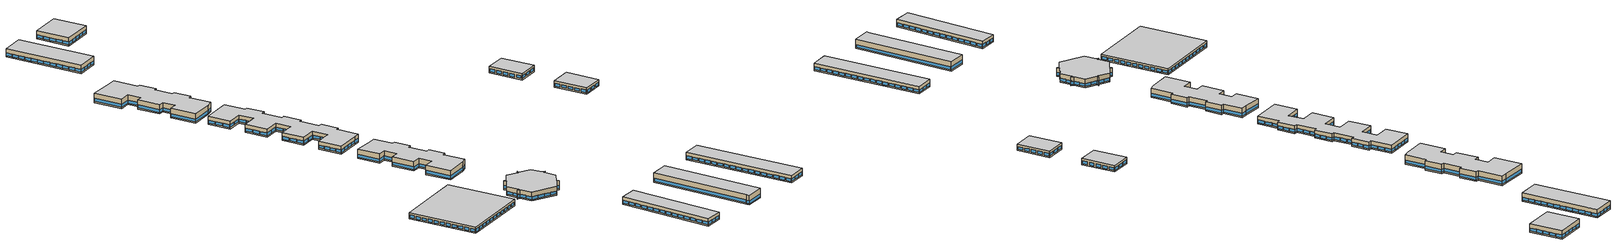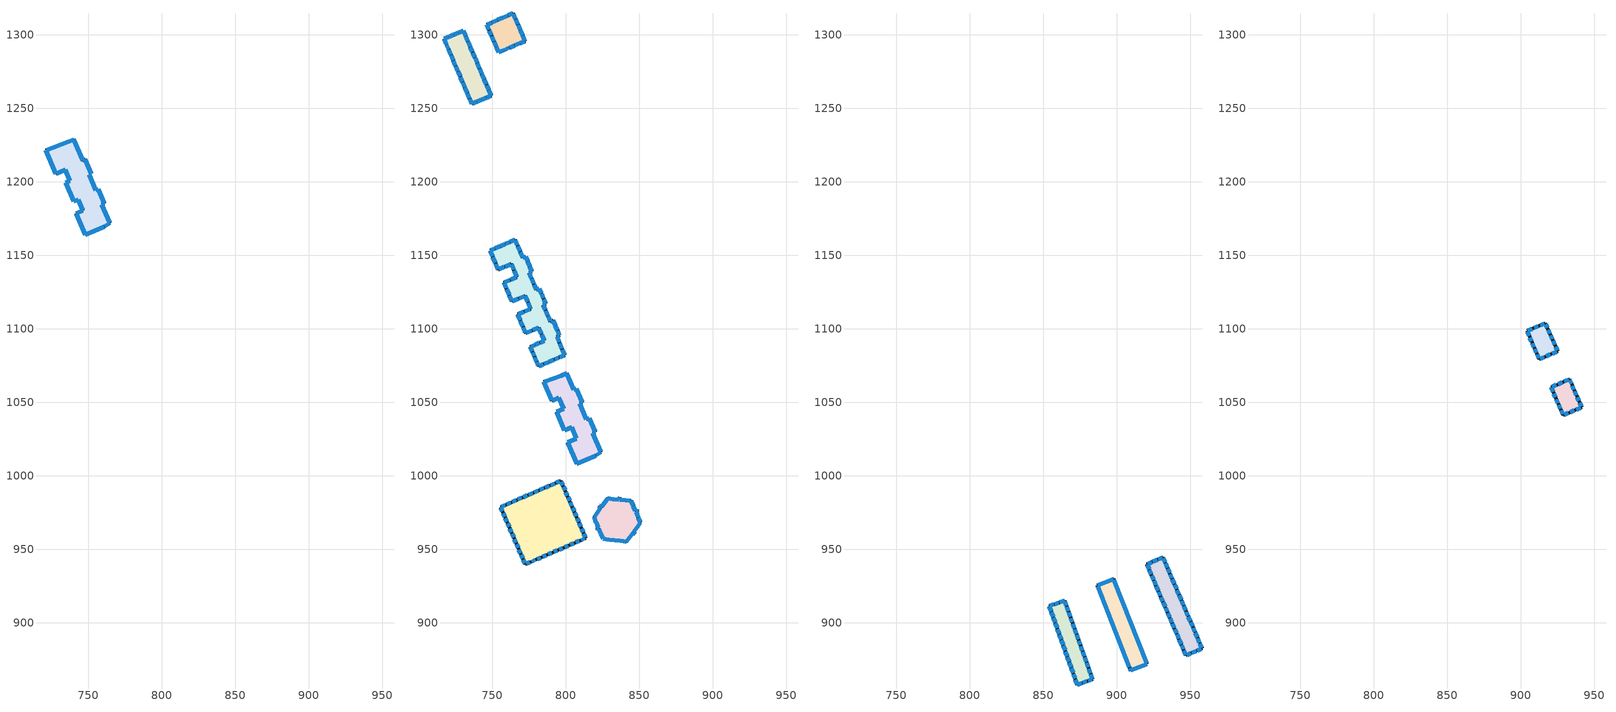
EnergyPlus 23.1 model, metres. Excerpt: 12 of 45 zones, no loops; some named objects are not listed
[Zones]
surrounding-office_19_Floor2_Room1
 floor adiabatic (Generic Interior Floor): 747.93,1215.22 752.1,1205.49 750.42,1204.77 754.93,1194.27 756.63,1195 760.83,1185.22 759.13,1184.49 764.53,1171.91 761.09,1169.64 747.87,1163.96 741.62,1178.51 746.27,1180.5 743.08,1187.93 740.1,1186.64 734.58,1199.49 737.47,1200.73 734.27,1208.21 727.94,1205.49 721.04,1221.59 736.36,1227.2 740.11,1228.81 746.25,1214.5 z3
 wall outside (Typical Insulated Steel Framed Exterior Wall-R19): 740.11,1228.81 736.36,1227.2 721.04,1221.59 727.94,1205.49 734.27,1208.21 737.47,1200.73 734.58,1199.49 740.1,1186.64 743.08,1187.93 746.27,1180.5 741.62,1178.51 747.87,1163.96 761.09,1169.64 764.53,1171.91 759.13,1184.49 760.83,1185.22 756.63,1195 754.93,1194.27 750.42,1204.77 752.1,1205.49 747.93,1215.22 746.25,1214.5 740.11,1228.81 z3:8.72
 window (U 0.36 SHGC 0.38 Simple Glazing Window): 740.07,1228.79 736.4,1227.22 / 746.22,1180.48 741.67,1178.53 / 741.69,1178.36 747.8,1164.11 / 748,1164.02 760.96,1169.58 / 761.12,1169.66 764.49,1171.89 / 764.47,1172.04 759.18,1184.37 / 759.14,1184.5 760.81,1185.21 / 760.78,1185.32 756.67,1194.91 / 756.61,1195 754.94,1194.28 / 754.88,1194.38 750.47,1204.67 / 750.44,1204.78 752.08,1205.48 / 736.2,1227.14 721.19,1221.64 / 752.06,1205.59 747.97,1215.12 / 747.91,1215.21 746.26,1214.51 / 746.18,1214.65 740.17,1228.67 / 721.11,1221.43 727.88,1205.65 / 728.01,1205.52 734.2,1208.18 / 734.3,1208.13 737.44,1200.81 / 737.45,1200.72 734.61,1199.51 / 734.64,1199.37 740.04,1186.77 / 740.13,1186.66 743.05,1187.91 / 743.12,1187.85 746.24,1180.58 z3.8:5.55
 ceiling adiabatic (Generic Interior Ceiling): 721.04,1221.59 727.94,1205.49 734.27,1208.21 737.47,1200.73 734.58,1199.49 740.1,1186.64 743.08,1187.93 746.27,1180.5 741.62,1178.51 747.87,1163.96 761.09,1169.64 764.53,1171.91 759.13,1184.49 760.83,1185.22 756.63,1195 754.93,1194.27 750.42,1204.77 752.1,1205.49 747.93,1215.22 746.25,1214.5 740.11,1228.81 736.36,1227.2 z8.72
surrounding-office_14_Floor3_Room1
 floor adiabatic (Generic Interior Floor): 844.38,982.93 847.38,976.32 849.14,975.85 847.69,975.38 850.67,968.2 846.23,961.98 847.06,960.64 845.84,961.37 841.13,955.25 825.3,957.21 822.25,964.13 820.57,964.24 821.89,964.94 819.08,971.9 823.54,978.03 822.59,979.55 824.27,979.18 828.41,984.65 836.02,983.83 836.79,985.34 836.58,983.68 z6
 wall outside (Typical Insulated Steel Framed Exterior Wall-R19): 825.3,957.21 841.13,955.25 845.84,961.37 847.06,960.64 846.23,961.98 850.67,968.2 847.69,975.38 849.14,975.85 847.38,976.32 844.38,982.93 836.58,983.68 836.79,985.34 836.02,983.83 828.41,984.65 824.27,979.18 822.59,979.55 823.54,978.03 819.08,971.9 821.89,964.94 820.57,964.24 822.25,964.13 825.3,957.21 z6:11.3
 window (U 0.36 SHGC 0.38 Simple Glazing Window): 825.43,957.19 829.13,956.73 / 829.39,956.7 833.09,956.25 / 833.35,956.21 837.05,955.76 / 837.3,955.72 841.01,955.27 / 844.26,982.94 840.61,983.29 / 840.35,983.31 836.7,983.66 / 836.58,983.73 836.78,985.28 / 836.76,985.29 836.04,983.88 / 835.9,983.85 832.34,984.23 / 832.09,984.25 828.54,984.63 / 828.35,984.56 826.41,982 / 826.27,981.82 824.34,979.26 / 824.21,979.19 822.65,979.54 / 822.62,979.5 823.51,978.08 / 823.47,977.93 821.38,975.06 / 821.24,974.86 819.15,972 / 819.12,971.79 820.44,968.53 / 820.53,968.31 821.84,965.06 / 821.85,964.92 820.61,964.26 / 841.21,955.35 843.41,958.21 / 843.56,958.41 845.76,961.27 / 820.62,964.24 822.2,964.14 / 822.3,964.02 823.73,960.78 / 823.83,960.56 825.25,957.32 / 845.88,961.35 847.02,960.66 / 847.03,960.68 846.26,961.94 / 846.3,962.08 848.38,964.99 / 848.52,965.19 850.6,968.1 / 850.62,968.32 849.23,971.67 / 849.13,971.91 847.73,975.26 / 847.73,975.39 849.09,975.83 / 849.08,975.87 847.44,976.31 / 847.33,976.43 845.93,979.52 / 845.83,979.73 844.43,982.82 z6.8:8.5
 ceiling adiabatic (Generic Interior Ceiling): 822.59,979.55 823.54,978.03 819.08,971.9 821.89,964.94 820.57,964.24 822.25,964.13 825.3,957.21 841.13,955.25 845.84,961.37 847.06,960.64 846.23,961.98 850.67,968.2 847.69,975.38 849.14,975.85 847.38,976.32 844.38,982.93 836.58,983.68 836.79,985.34 836.02,983.83 828.41,984.65 824.27,979.18 z11.3
surrounding-office_15_Floor3_Room1
 floor adiabatic (Generic Interior Floor): 807.03,1059.35 811.11,1049.84 809.4,1049.1 814.01,1038.38 815.86,1039.18 819.9,1029.76 818.1,1028.99 823.59,1016.21 820.47,1013.92 807.41,1008.31 801.17,1022.86 807.2,1025.45 803.96,1033.01 799.07,1030.91 793.63,1043.59 798.45,1045.65 795.19,1053.24 790.53,1051.24 785.01,1064.12 796.94,1068.2 800.51,1069.73 805.29,1058.61 z6
 wall outside (Typical Insulated Steel Framed Exterior Wall-R19): 800.51,1069.73 796.94,1068.2 785.01,1064.12 790.53,1051.24 795.19,1053.24 798.45,1045.65 793.63,1043.59 799.07,1030.91 803.96,1033.01 807.2,1025.45 801.17,1022.86 807.41,1008.31 820.47,1013.92 823.59,1016.21 818.1,1028.99 819.9,1029.76 815.86,1039.18 814.01,1038.38 809.4,1049.1 811.11,1049.84 807.03,1059.35 805.29,1058.61 800.51,1069.73 z6:11.58
 window (U 0.36 SHGC 0.38 Simple Glazing Window): 800.48,1069.72 796.97,1068.22 / 807.14,1025.43 801.23,1022.89 / 801.23,1022.72 807.35,1008.46 / 807.54,1008.37 820.34,1013.86 / 820.5,1013.94 823.56,1016.19 / 823.54,1016.34 818.16,1028.86 / 818.12,1029 819.89,1029.76 / 819.86,1029.86 815.9,1039.08 / 815.84,1039.17 814.02,1038.39 / 813.96,1038.49 809.45,1049 / 809.42,1049.11 811.1,1049.83 / 796.82,1068.16 785.12,1064.16 / 811.07,1049.93 807.07,1059.26 / 807.01,1059.35 805.31,1058.61 / 805.24,1058.72 800.56,1069.62 / 785.06,1063.99 790.48,1051.37 / 790.58,1051.26 795.14,1053.22 / 795.22,1053.17 798.41,1045.73 / 798.4,1045.63 793.68,1043.61 / 793.69,1043.46 799.02,1031.04 / 799.12,1030.93 803.91,1032.99 / 803.99,1032.93 807.17,1025.53 z6.8:8.51
 ceiling adiabatic (Generic Interior Ceiling): 785.01,1064.12 790.53,1051.24 795.19,1053.24 798.45,1045.65 793.63,1043.59 799.07,1030.91 803.96,1033.01 807.2,1025.45 801.17,1022.86 807.41,1008.31 820.47,1013.92 823.59,1016.21 818.1,1028.99 819.9,1029.76 815.86,1039.18 814.01,1038.38 809.4,1049.1 811.11,1049.84 807.03,1059.35 805.29,1058.61 800.51,1069.73 796.94,1068.2 z11.58
surrounding-office_17_Floor3_Room1
 floor adiabatic (Generic Interior Floor): 796.59,996.65 813.49,957.7 772.42,939.88 755.52,978.84 z6
 wall outside (Typical Insulated Steel Framed Exterior Wall-R19): 813.49,957.7 796.59,996.65 755.52,978.84 772.42,939.88 813.49,957.7 z6:9.83
 window (U 0.36 SHGC 0.38 Simple Glazing Window): 813.24,958.28 812.2,960.67 / 811.7,961.82 810.66,964.21 / 797.88,993.69 796.84,996.08 / 810.17,965.36 809.13,967.75 / 808.63,968.9 807.59,971.29 / 807.09,972.44 806.06,974.83 / 805.56,975.98 804.52,978.38 / 804.02,979.52 802.98,981.92 / 802.49,983.06 801.45,985.46 / 800.95,986.61 799.91,989 / 799.41,990.15 798.38,992.54 / 795.99,996.39 793.46,995.3 / 792.25,994.77 789.73,993.68 / 758.65,980.2 756.13,979.1 / 788.52,993.15 785.99,992.06 / 784.78,991.53 782.26,990.44 / 781.05,989.91 778.53,988.82 / 777.32,988.29 774.79,987.2 / 773.58,986.67 771.06,985.58 / 769.85,985.05 767.33,983.96 / 766.12,983.43 763.59,982.34 / 762.38,981.81 759.86,980.72 / 755.77,978.26 756.81,975.87 / 757.31,974.72 758.35,972.33 / 771.13,942.85 772.17,940.46 / 758.84,971.18 759.88,968.79 / 760.38,967.64 761.42,965.25 / 761.92,964.1 762.96,961.71 / 763.45,960.56 764.49,958.16 / 764.99,957.02 766.03,954.62 / 766.53,953.48 767.56,951.08 / 768.06,949.93 769.1,947.54 / 769.6,946.39 770.64,944 / 773.03,940.15 775.55,941.24 / 776.76,941.77 779.28,942.86 / 810.36,956.34 812.88,957.44 / 780.49,943.39 783.02,944.48 / 784.23,945.01 786.75,946.1 / 787.96,946.63 790.48,947.72 / 791.69,948.25 794.22,949.34 / 795.43,949.87 797.95,950.96 / 799.16,951.49 801.68,952.58 / 802.89,953.11 805.42,954.2 / 806.62,954.73 809.15,955.82 z6.8:8.5
 ceiling adiabatic (Generic Interior Ceiling): 755.52,978.84 772.42,939.88 813.49,957.7 796.59,996.65 z9.83
surrounding-office_18_Floor3_Room1
 floor adiabatic (Generic Interior Floor): 772.54,1149.17 776.92,1138.96 775.01,1138.14 779.97,1126.59 781.87,1127.4 786.26,1117.17 784.47,1116.4 789.39,1104.94 791.28,1105.75 795.66,1095.55 793.92,1094.81 799.24,1082.03 795.58,1080.57 781.47,1074.51 775.78,1087.75 785.41,1091.88 781.54,1100.89 772.61,1097.05 767.12,1109.83 776.02,1113.66 772.23,1122.47 763.32,1118.64 757.83,1131.43 766.69,1135.24 762.85,1144.18 753.91,1140.34 748.39,1153.2 765.44,1160.56 770.68,1148.37 z6
 wall outside (Typical Insulated Steel Framed Exterior Wall-R19): 765.44,1160.56 748.39,1153.2 753.91,1140.34 762.85,1144.18 766.69,1135.24 757.83,1131.43 763.32,1118.64 772.23,1122.47 776.02,1113.66 767.12,1109.83 772.61,1097.05 781.54,1100.89 785.41,1091.88 775.78,1087.75 781.47,1074.51 795.58,1080.57 799.24,1082.03 793.92,1094.81 795.66,1095.55 791.28,1105.75 789.39,1104.94 784.47,1116.4 786.26,1117.17 781.87,1127.4 779.97,1126.59 775.01,1138.14 776.92,1138.96 772.54,1149.17 770.68,1148.37 765.44,1160.56 z6:10.78
 window (U 0.36 SHGC 0.38 Simple Glazing Window): 765.17,1160.45 762.3,1159.21 / 761.76,1158.98 758.89,1157.73 / 758.35,1157.5 755.48,1156.26 / 754.94,1156.03 752.07,1154.79 / 751.53,1154.56 748.65,1153.31 / 767.26,1109.5 768.8,1105.91 / 769.09,1105.24 770.63,1101.65 / 770.92,1100.98 772.46,1097.39 / 772.96,1097.2 776.72,1098.82 / 777.42,1099.12 781.19,1100.74 / 781.69,1100.54 783.32,1096.74 / 783.63,1096.03 785.26,1092.23 / 785.16,1091.77 782.45,1090.61 / 781.95,1090.4 779.24,1089.23 / 778.74,1089.02 776.04,1087.85 / 775.9,1087.49 777.1,1084.7 / 777.32,1084.18 778.52,1081.39 / 778.74,1080.87 779.94,1078.08 / 780.16,1077.56 781.36,1074.76 / 781.75,1074.62 784.72,1075.9 / 785.28,1076.14 788.25,1077.42 / 788.8,1077.66 791.78,1078.93 / 792.33,1079.17 795.3,1080.45 / 795.87,1080.68 798.96,1081.91 / 799.11,1082.36 797.61,1085.96 / 797.33,1086.62 795.83,1090.22 / 795.56,1090.88 794.06,1094.48 / 794.06,1094.87 795.52,1095.5 / 795.54,1095.82 794.31,1098.69 / 794.08,1099.22 792.85,1102.09 / 792.62,1102.62 791.39,1105.48 / 748.53,1152.86 750.09,1149.25 / 750.37,1148.58 751.93,1144.96 / 752.21,1144.29 753.77,1140.68 / 791.13,1105.69 789.54,1105 / 789.26,1105.24 787.88,1108.46 / 787.62,1109.06 786.24,1112.28 / 785.98,1112.88 784.6,1116.11 / 784.61,1116.46 786.12,1117.11 / 786.14,1117.44 784.91,1120.31 / 784.68,1120.85 783.44,1123.72 / 783.22,1124.26 781.98,1127.13 / 781.72,1127.34 780.12,1126.65 / 779.84,1126.89 778.45,1130.14 / 778.19,1130.74 776.79,1133.99 / 776.53,1134.59 775.14,1137.84 / 775.16,1138.21 776.77,1138.9 / 776.81,1139.23 775.58,1142.1 / 775.35,1142.63 774.11,1145.5 / 773.89,1146.04 772.65,1148.91 / 772.39,1149.11 770.82,1148.43 / 770.54,1148.69 769.07,1152.12 / 768.79,1152.75 767.32,1156.18 / 767.05,1156.82 765.58,1160.25 / 754.26,1140.49 758.03,1142.11 / 758.73,1142.41 762.5,1144.03 / 763,1143.83 764.62,1140.06 / 764.92,1139.36 766.54,1135.59 / 766.35,1135.09 762.61,1133.49 / 761.91,1133.19 758.17,1131.58 / 757.97,1131.1 759.51,1127.5 / 759.8,1126.84 761.35,1123.24 / 761.63,1122.57 763.18,1118.98 / 763.67,1118.79 767.43,1120.41 / 768.12,1120.71 771.88,1122.32 / 772.38,1122.12 773.97,1118.41 / 774.27,1117.72 775.87,1114 / 775.67,1113.51 771.91,1111.89 / 771.22,1111.6 767.47,1109.98 z6.8:8.5
 ceiling adiabatic (Generic Interior Ceiling): 748.39,1153.2 753.91,1140.34 762.85,1144.18 766.69,1135.24 757.83,1131.43 763.32,1118.64 772.23,1122.47 776.02,1113.66 767.12,1109.83 772.61,1097.05 781.54,1100.89 785.41,1091.88 775.78,1087.75 781.47,1074.51 795.58,1080.57 799.24,1082.03 793.92,1094.81 795.66,1095.55 791.28,1105.75 789.39,1104.94 784.47,1116.4 786.26,1117.17 781.87,1127.4 779.97,1126.59 775.01,1138.14 776.92,1138.96 772.54,1149.17 770.68,1148.37 765.44,1160.56 z10.78
surrounding-office_20_Floor3_Room1
 floor adiabatic (Generic Interior Floor): 730.23,1302.87 749.15,1258.67 736.01,1253.05 717.09,1297.24 z6
 wall outside (Typical Insulated Steel Framed Exterior Wall-R19): 736.01,1253.05 749.15,1258.67 730.23,1302.87 717.09,1297.24 736.01,1253.05 z6:11.07
 window (U 0.36 SHGC 0.38 Simple Glazing Window): 736.18,1253.12 739.12,1254.38 / 739.47,1254.53 742.4,1255.79 / 742.75,1255.93 745.69,1257.19 / 746.03,1257.34 748.97,1258.6 / 749.06,1258.87 747.65,1262.16 / 747.49,1262.55 746.08,1265.85 / 733.3,1295.7 731.89,1298.99 / 731.72,1299.38 730.31,1302.68 / 745.91,1266.23 744.5,1269.53 / 744.33,1269.92 742.92,1273.21 / 742.76,1273.6 741.35,1276.9 / 741.18,1277.28 739.77,1280.58 / 739.6,1280.97 738.19,1284.26 / 738.03,1284.65 736.62,1287.94 / 736.45,1288.33 735.04,1291.63 / 734.87,1292.01 733.46,1295.31 / 730.05,1302.8 727.12,1301.54 / 726.77,1301.39 723.83,1300.13 / 723.49,1299.98 720.55,1298.72 / 720.2,1298.57 717.26,1297.32 / 717.17,1297.05 718.58,1293.75 / 718.75,1293.37 720.16,1290.07 / 732.94,1260.22 734.35,1256.92 / 734.52,1256.54 735.93,1253.24 / 720.33,1289.68 721.74,1286.39 / 721.9,1286 723.31,1282.7 / 723.48,1282.32 724.89,1279.02 / 725.06,1278.63 726.47,1275.34 / 726.63,1274.95 728.04,1271.65 / 728.21,1271.27 729.62,1267.97 / 729.79,1267.58 731.2,1264.29 / 731.36,1263.9 732.77,1260.61 z6.8:8.5
 ceiling adiabatic (Generic Interior Ceiling): 717.09,1297.24 736.01,1253.05 749.15,1258.67 730.23,1302.87 z11.07
surrounding-office_22_Floor3_Room1
 floor adiabatic (Generic Interior Floor): 764.13,1314.63 772.24,1295.76 754.27,1288.04 746.15,1306.91 z6
 wall outside (Typical Insulated Steel Framed Exterior Wall-R19): 754.27,1288.04 772.24,1295.76 764.13,1314.63 746.15,1306.91 754.27,1288.04 z6:11.05
 window (U 0.36 SHGC 0.38 Simple Glazing Window): 754.47,1288.12 757.67,1289.5 / 758.06,1289.67 761.26,1291.04 / 761.65,1291.21 764.85,1292.59 / 765.25,1292.76 768.45,1294.13 / 768.84,1294.3 772.04,1295.68 / 772.15,1295.97 770.7,1299.33 / 770.53,1299.74 769.08,1303.11 / 768.9,1303.52 767.46,1306.88 / 767.28,1307.29 765.84,1310.65 / 765.66,1311.07 764.21,1314.43 / 763.93,1314.55 760.73,1313.17 / 760.34,1313 757.13,1311.63 / 756.74,1311.46 753.54,1310.08 / 753.15,1309.91 749.94,1308.54 / 749.55,1308.37 746.35,1306.99 / 746.24,1306.7 747.69,1303.34 / 747.87,1302.93 749.31,1299.56 / 749.49,1299.15 750.94,1295.79 / 751.11,1295.38 752.56,1292.02 / 752.74,1291.61 754.18,1288.24 z6.8:8.5
 ceiling adiabatic (Generic Interior Ceiling): 746.15,1306.91 754.27,1288.04 772.24,1295.76 764.13,1314.63 z11.05
surrounding-office_11_Floor5_Room1
 floor adiabatic (Generic Interior Floor): 931.32,944.55 957.86,882.62 946.96,877.95 920.42,939.88 z12
 wall outside (Typical Insulated Steel Framed Exterior Wall-R19): 920.42,939.88 946.96,877.95 957.86,882.62 931.32,944.55 920.42,939.88 z12:16.45
 window (U 0.36 SHGC 0.38 Simple Glazing Window): 920.59,939.49 921.82,936.63 / 922.15,935.84 923.38,932.98 / 936.2,903.06 937.43,900.2 / 937.76,899.42 938.99,896.56 / 939.32,895.78 940.55,892.92 / 940.88,892.13 942.11,889.27 / 942.44,888.49 943.67,885.63 / 944,884.85 945.23,881.99 / 945.57,881.21 946.79,878.35 / 923.71,932.2 924.94,929.34 / 925.27,928.56 926.5,925.7 / 926.83,924.92 928.06,922.06 / 928.39,921.27 929.62,918.41 / 929.96,917.63 931.18,914.77 / 931.52,913.99 932.74,911.13 / 933.08,910.35 934.3,907.49 / 934.64,906.7 935.86,903.84 / 947.35,878.12 950.2,879.34 / 950.98,879.68 953.84,880.9 / 954.62,881.23 957.47,882.46 / 957.69,883.01 956.47,885.87 / 956.13,886.66 954.91,889.52 / 942.08,919.44 940.85,922.3 / 940.52,923.08 939.29,925.95 / 938.96,926.73 937.73,929.59 / 937.4,930.37 936.17,933.23 / 935.84,934.01 934.61,936.87 / 934.27,937.66 933.05,940.52 / 932.71,941.3 931.49,944.16 / 954.57,890.3 953.34,893.16 / 953.01,893.94 951.78,896.8 / 951.45,897.59 950.22,900.45 / 949.89,901.23 948.66,904.09 / 948.33,904.87 947.1,907.73 / 946.76,908.51 945.54,911.37 / 945.2,912.16 943.98,915.02 / 943.64,915.8 942.42,918.66 / 930.93,944.38 928.08,943.16 / 927.3,942.83 924.44,941.6 / 923.66,941.27 920.81,940.04 z12.8:14.5
 ceiling adiabatic (Generic Interior Ceiling): 920.42,939.88 946.96,877.95 957.86,882.62 931.32,944.55 z16.45
surrounding-office_12_Floor5_Room1
 floor adiabatic (Generic Interior Floor): 897.77,929.91 920.38,871.98 909.39,867.63 908.66,869.28 886.7,925.59 z12
 wall outside (Typical Insulated Steel Framed Exterior Wall-R19): 886.7,925.59 908.66,869.28 909.39,867.63 920.38,871.98 897.77,929.91 886.7,925.59 z12:17.68
 window (U 0.36 SHGC 0.38 Simple Glazing Window): 886.92,925.03 908.44,869.85 / 908.67,869.27 909.38,867.64 / 909.5,867.67 920.27,871.94 / 920.15,872.56 897.99,929.33 / 897.65,929.86 886.81,925.64 z12.8:14.54
 ceiling adiabatic (Generic Interior Ceiling): 886.7,925.59 908.66,869.28 909.39,867.63 920.38,871.98 897.77,929.91 z17.68
surrounding-office_13_Floor5_Room1
 floor adiabatic (Generic Interior Floor): 864.38,915.2 883.43,861.7 873.02,857.99 853.96,911.49 z12
 wall outside (Typical Insulated Steel Framed Exterior Wall-R19): 873.02,857.99 883.43,861.7 864.38,915.2 853.96,911.49 873.02,857.99 z12:16.47
 window (U 0.36 SHGC 0.38 Simple Glazing Window): 873.38,858.12 876.12,859.09 / 876.86,859.35 879.59,860.33 / 880.33,860.59 883.07,861.57 / 883.29,862.1 882.22,865.12 / 881.93,865.92 880.85,868.94 / 869.68,900.32 868.61,903.33 / 868.32,904.14 867.24,907.15 / 866.96,907.96 865.88,910.98 / 865.6,911.78 864.52,914.8 / 880.57,869.75 879.49,872.76 / 879.21,873.57 878.13,876.58 / 877.85,877.39 876.77,880.4 / 876.48,881.21 875.41,884.22 / 875.12,885.03 874.05,888.05 / 873.76,888.85 872.69,891.87 / 872.4,892.68 871.33,895.69 / 871.04,896.5 869.97,899.51 / 864.01,915.07 861.27,914.09 / 860.54,913.83 857.8,912.86 / 857.07,912.6 854.33,911.62 / 854.1,911.09 855.18,908.07 / 855.47,907.26 856.54,904.25 / 867.72,872.87 868.79,869.86 / 869.08,869.05 870.15,866.03 / 870.44,865.23 871.51,862.21 / 871.8,861.41 872.87,858.39 / 856.83,903.44 857.9,900.43 / 858.19,899.62 859.26,896.61 / 859.55,895.8 860.62,892.78 / 860.91,891.98 861.98,888.96 / 862.27,888.16 863.34,885.14 / 863.63,884.33 864.71,881.32 / 864.99,880.51 866.07,877.5 / 866.35,876.69 867.43,873.68 z12.8:14.5
 ceiling adiabatic (Generic Interior Ceiling): 853.96,911.49 873.02,857.99 883.43,861.7 864.38,915.2 z16.47
surrounding-office_5_Floor6_Room1
 floor adiabatic (Generic Interior Floor): 916.67,1103.92 924.91,1084.68 912.35,1079.37 904.14,1098.56 z15
 wall outside (Typical Insulated Steel Framed Exterior Wall-R19): 904.14,1098.56 912.35,1079.37 924.91,1084.68 916.67,1103.92 904.14,1098.56 z15:18.86
 window (U 0.36 SHGC 0.38 Simple Glazing Window): 904.4,1097.94 905.52,1095.33 / 906.04,1094.11 907.16,1091.49 / 907.68,1090.27 908.8,1087.65 / 909.33,1086.43 910.45,1083.82 / 910.97,1082.59 912.09,1079.98 / 913.02,1079.65 915.87,1080.86 / 917.2,1081.42 920.05,1082.63 / 921.39,1083.19 924.24,1084.39 / 924.64,1085.29 923.52,1087.91 / 922.99,1089.14 921.87,1091.76 / 921.35,1092.99 920.22,1095.61 / 919.7,1096.84 918.58,1099.46 / 918.05,1100.69 916.93,1103.31 / 916,1103.64 913.16,1102.42 / 911.82,1101.85 908.98,1100.63 / 907.65,1100.06 904.8,1098.84 z15.8:17.5
 ceiling adiabatic (Generic Interior Ceiling): 904.14,1098.56 912.35,1079.37 924.91,1084.68 916.67,1103.92 z18.86
surrounding-office_7_Floor6_Room1
 floor adiabatic (Generic Interior Floor): 933.05,1065.73 941.21,1046.62 928.72,1041.3 920.48,1060.4 z15
 wall outside (Typical Insulated Steel Framed Exterior Wall-R19): 928.72,1041.3 941.21,1046.62 933.05,1065.73 920.48,1060.4 928.72,1041.3 z15:18.85
 window (U 0.36 SHGC 0.38 Simple Glazing Window): 929.39,1041.58 932.22,1042.79 / 933.55,1043.36 936.38,1044.56 / 937.71,1045.13 940.54,1046.34 / 940.95,1047.24 939.84,1049.83 / 939.32,1051.06 938.21,1053.65 / 937.68,1054.88 936.58,1057.47 / 936.05,1058.7 934.95,1061.29 / 934.42,1062.52 933.32,1065.11 / 932.38,1065.44 929.53,1064.23 / 928.19,1063.67 925.34,1062.46 / 924,1061.89 921.15,1060.68 / 920.74,1059.79 921.86,1057.19 / 922.39,1055.97 923.51,1053.37 / 924.04,1052.15 925.16,1049.55 / 925.69,1048.33 926.81,1045.73 / 927.34,1044.51 928.46,1041.91 z15.8:17.5
 ceiling adiabatic (Generic Interior Ceiling): 920.48,1060.4 928.72,1041.3 941.21,1046.62 933.05,1065.73 z18.85
[Building]
Building 1: North Axis=0; Terrain=City; Solar Distribution=FullExteriorWithReflections
[Site:Location]
Site 1: Latitude=0; Longitude=0; Time Zone=0; Elevation=0
[SizingPeriod:DesignDay] Day of Month=21; DryBulb Temperature Range Modifier Type=DefaultMultipliers; Humidity Condition Type=Wetbulb; Barometric Pressure=99114; Rain Indicator=No; Snow Indicator=No; Daylight Saving Time Indicator=No; Solar Model Indicator=ASHRAEClearSky; Begin Environment Reset Mode=FullResetAtBeginEnvironment
Name | Month | Day Type | Maximum DryBulb Temperature | Daily DryBulb Temperature Range | Wetbulb or DewPoint at Maximum DryBulb | Wind Speed | Wind Direction | Sky Clearness
GOTEBORG_ LANDVETTER Cooling Design Day 0.4% Condns DB=>MWB | 7 | SummerDesignDay | 24.5 | 7.7 | 15.6 | 4.4 | 161 | 1
GOTEBORG_ LANDVETTER Heating Design Day 99.6% Condns DB | 1 | WinterDesignDay | -10.9 | 0 | -10.9 | 3.1 | 38 | 0
[Site:WaterMainsTemperature]
Calculation Method=CorrelationFromWeatherFile
[Material] Thermal Absorptance=0.9
Name | Roughness | Thickness | Conductivity | Density | Specific Heat | Solar Absorptance | Visible Absorptance
25mm Stucco | Smooth | 0.0254 | 0.719518 | 1856 | 839.458 | 0.7 | 0.7
5/8 in. Gypsum Board | MediumSmooth | 0.0159 | 0.159893 | 800.002 | 1089.3 | 0.7 | 0.7
Generic Acoustic Tile | MediumSmooth | 0.02 | 0.06 | 368 | 590 | 0.2 | 0.2
Generic Ceiling Air Gap | Smooth | 0.1 | 0.556 | 1.28 | 1000 | 0.7 | 0.7
Generic LW Concrete | MediumRough | 0.1 | 0.53 | 1280 | 840 | 0.8 | 0.8
[Material:NoMass]
Typical Insulation-R17: Roughness=MediumSmooth; Thermal Resistance=2.99387; Thermal Absorptance=0.9; Solar Absorptance=0.7; Visible Absorptance=0.7
[WindowMaterial:SimpleGlazingSystem]
U 0.36 SHGC 0.38 Simple Glazing: UFactor=2.04408; Solar Heat Gain Coefficient=0.38; Visible Transmittance=0.6
[Construction]
Generic Interior Ceiling: Generic LW Concrete, Generic Ceiling Air Gap, Generic Acoustic Tile
Generic Interior Floor: Generic Acoustic Tile, Generic Ceiling Air Gap, Generic LW Concrete
Typical Insulated Steel Framed Exterior Wall-R19: 25mm Stucco, 5/8 in. Gypsum Board, Typical Insulation-R17, 5/8 in. Gypsum Board
U 0.36 SHGC 0.38 Simple Glazing Window: U 0.36 SHGC 0.38 Simple Glazing
[Zone] Multiplier=1; Part of Total Floor Area=Yes
Name | Ceiling Height | Volume
surrounding-office_11_Floor5_Room1 | 4.45 | 3555.1
surrounding-office_12_Floor5_Room1 | 5.68 | 4199.83
surrounding-office_13_Floor5_Room1 | 4.47 | 2807.57
surrounding-office_14_Floor3_Room1 | 5.3 | 3551.22
surrounding-office_15_Floor3_Room1 | 5.58 | 5365.87
surrounding-office_17_Floor3_Room1 | 3.83 | 7279.74
surrounding-office_18_Floor3_Room1 | 4.78 | 6589.41
surrounding-office_19_Floor2_Room1 | 5.72 | 6440.3
surrounding-office_20_Floor3_Room1 | 5.07 | 3483.27
surrounding-office_22_Floor3_Room1 | 5.05 | 2028.76
surrounding-office_5_Floor6_Room1 | 3.86 | 1099.76
surrounding-office_7_Floor6_Room1 | 3.85 | 1089.56
[DesignSpecification:OutdoorAir]
MediumOffice Building_Ventilation: Outdoor Air Method=Sum; Outdoor Air Flow per Person=0.00175762; Outdoor Air Flow per Zone Floor Area=0.000336663; Outdoor Air Flow per Zone=0; Outdoor Air Flow Air Changes per Hour=0
[Sizing:Zone] Zone Cooling Design Supply Air Temperature Input Method=SupplyAirTemperature; Zone Cooling Design Supply Air Temperature=14; Zone Cooling Design Supply Air Temperature Difference=11.11; Zone Heating Design Supply Air Temperature Input Method=SupplyAirTemperature; Zone Heating Design Supply Air Temperature=40; Zone Heating Design Supply Air Temperature Difference=11.11; Zone Cooling Design Supply Air Humidity Ratio=0.0085; Zone Heating Design Supply Air Humidity Ratio=0.008; Design Specification Outdoor Air Object=MediumOffice Building_Ventilation; Cooling Design Air Flow Method=DesignDay; Cooling Design Air Flow Rate=0; Cooling Minimum Air Flow per Zone Floor Area=0.000762; Cooling Minimum Air Flow=0; Cooling Minimum Air Flow Fraction=0; Heating Design Air Flow Method=DesignDay; Heating Design Air Flow Rate=0; Heating Maximum Air Flow per Zone Floor Area=0.002032; Heating Maximum Air Flow=0.141576; Heating Maximum Air Flow Fraction=0.3; Account for Dedicated Outdoor Air System=No; Zone Load Sizing Method=Sensible Load Only No Latent Load; Zone Latent Cooling Design Supply Air Humidity Ratio Input Method=HumidityRatioDifference; Zone Cooling Design Supply Air Humidity Ratio Difference=0.005; Zone Latent Heating Design Supply Air Humidity Ratio Input Method=HumidityRatioDifference; Zone Humidification Design Supply Air Humidity Ratio Difference=0.005
surrounding-office_11_Floor5_Room1; surrounding-office_12_Floor5_Room1; surrounding-office_13_Floor5_Room1; surrounding-office_14_Floor3_Room1; surrounding-office_15_Floor3_Room1; surrounding-office_17_Floor3_Room1; surrounding-office_18_Floor3_Room1; surrounding-office_19_Floor2_Room1; surrounding-office_20_Floor3_Room1; surrounding-office_22_Floor3_Room1; surrounding-office_5_Floor6_Room1; surrounding-office_7_Floor6_Room1
[ZoneControl:Thermostat] Temperature Difference Between Cutout And Setpoint=0
Name | Zone or ZoneList | Control Type Schedule | Control 1
surrounding-office_11_Floor5_Room1 Thermostat | surrounding-office_11_Floor5_Room1 | surrounding-office_11_Floor5_Room1 Thermostat Schedule | MediumOffice Building_Setpoint 21
surrounding-office_12_Floor5_Room1 Thermostat | surrounding-office_12_Floor5_Room1 | surrounding-office_12_Floor5_Room1 Thermostat Schedule | MediumOffice Building_Setpoint 23
surrounding-office_13_Floor5_Room1 Thermostat | surrounding-office_13_Floor5_Room1 | surrounding-office_13_Floor5_Room1 Thermostat Schedule | MediumOffice Building_Setpoint 25
surrounding-office_14_Floor3_Room1 Thermostat | surrounding-office_14_Floor3_Room1 | surrounding-office_14_Floor3_Room1 Thermostat Schedule | MediumOffice Building_Setpoint 27
surrounding-office_15_Floor3_Room1 Thermostat | surrounding-office_15_Floor3_Room1 | surrounding-office_15_Floor3_Room1 Thermostat Schedule | MediumOffice Building_Setpoint 29
surrounding-office_17_Floor3_Room1 Thermostat | surrounding-office_17_Floor3_Room1 | surrounding-office_17_Floor3_Room1 Thermostat Schedule | MediumOffice Building_Setpoint 33
surrounding-office_18_Floor3_Room1 Thermostat | surrounding-office_18_Floor3_Room1 | surrounding-office_18_Floor3_Room1 Thermostat Schedule | MediumOffice Building_Setpoint 35
surrounding-office_19_Floor2_Room1 Thermostat | surrounding-office_19_Floor2_Room1 | surrounding-office_19_Floor2_Room1 Thermostat Schedule | MediumOffice Building_Setpoint 37
surrounding-office_20_Floor3_Room1 Thermostat | surrounding-office_20_Floor3_Room1 | surrounding-office_20_Floor3_Room1 Thermostat Schedule | MediumOffice Building_Setpoint 39
surrounding-office_22_Floor3_Room1 Thermostat | surrounding-office_22_Floor3_Room1 | surrounding-office_22_Floor3_Room1 Thermostat Schedule | MediumOffice Building_Setpoint 42
surrounding-office_5_Floor6_Room1 Thermostat | surrounding-office_5_Floor6_Room1 | surrounding-office_5_Floor6_Room1 Thermostat Schedule | MediumOffice Building_Setpoint 9
surrounding-office_7_Floor6_Room1 Thermostat | surrounding-office_7_Floor6_Room1 | surrounding-office_7_Floor6_Room1 Thermostat Schedule | MediumOffice Building_Setpoint 13
[ThermostatSetpoint:DualSetpoint] Heating Setpoint Temperature Schedule=MediumOffice Building_Setpoint_HtgSetp Schedule; Cooling Setpoint Temperature Schedule=MediumOffice Building_Setpoint_ClgSetp Schedule
MediumOffice Building_Setpoint 21; MediumOffice Building_Setpoint 23; MediumOffice Building_Setpoint 25; MediumOffice Building_Setpoint 27; MediumOffice Building_Setpoint 29; MediumOffice Building_Setpoint 33; MediumOffice Building_Setpoint 35; MediumOffice Building_Setpoint 37; MediumOffice Building_Setpoint 39; MediumOffice Building_Setpoint 42; MediumOffice Building_Setpoint 9; MediumOffice Building_Setpoint 13
[Zone equipment]
surrounding-office_11_Floor5_Room1: surrounding-office_11_Floor5_Room1 Ideal Loads Air System
surrounding-office_12_Floor5_Room1: surrounding-office_12_Floor5_Room1 Ideal Loads Air System
surrounding-office_13_Floor5_Room1: surrounding-office_13_Floor5_Room1 Ideal Loads Air System
surrounding-office_14_Floor3_Room1: surrounding-office_14_Floor3_Room1 Ideal Loads Air System
surrounding-office_15_Floor3_Room1: surrounding-office_15_Floor3_Room1 Ideal Loads Air System
surrounding-office_17_Floor3_Room1: surrounding-office_17_Floor3_Room1 Ideal Loads Air System
surrounding-office_18_Floor3_Room1: surrounding-office_18_Floor3_Room1 Ideal Loads Air System
surrounding-office_19_Floor2_Room1: surrounding-office_19_Floor2_Room1 Ideal Loads Air System
surrounding-office_20_Floor3_Room1: surrounding-office_20_Floor3_Room1 Ideal Loads Air System
surrounding-office_22_Floor3_Room1: surrounding-office_22_Floor3_Room1 Ideal Loads Air System
surrounding-office_5_Floor6_Room1: surrounding-office_5_Floor6_Room1 Ideal Loads Air System
surrounding-office_7_Floor6_Room1: surrounding-office_7_Floor6_Room1 Ideal Loads Air System
[Schedule:Day:Interval]
MediumOffice Building_Setpoint_HtgSetp Schedule_Sunday; MediumOffice Building_Setpoint_HtgSetp Schedule_SmrDsn 1; MediumOffice Building_Setpoint_HtgSetp Schedule_Hol 1: No, 24:00, 15.6
Schedule Day 9: No, 05:00, 15.6, 06:00, 17.8, 07:00, 20, 22:00, 21, 24:00, 15.6
Schedule Day 10: No, 05:00, 15.6, 06:00, 17.8, 07:00, 20, 17:00, 21, 24:00, 15.6
MediumOffice Building_Setpoint_HtgSetp Schedule_WntrDsn 1: No, 05:00, 15.6, 06:00, 17.6, 07:00, 19.6, 22:00, 21, 24:00, 15.6
MediumOffice Building_Setpoint_ClgSetp Schedule_Sunday; MediumOffice Building_Setpoint_ClgSetp Schedule_WntrDsn 1; MediumOffice Building_Setpoint_ClgSetp Schedule_Hol 1: No, 24:00, 26.7
Schedule Day 3: No, 05:00, 26.7, 06:00, 25.6, 07:00, 25, 22:00, 24, 24:00, 26.7
Schedule Day 4: No, 05:00, 26.7, 06:00, 25.7, 07:00, 25, 17:00, 24, 24:00, 26.7
MediumOffice Building_Setpoint_ClgSetp Schedule_SmrDsn 1: No, 05:00, 26.7, 06:00, 25.7, 07:00, 25, 22:00, 24, 24:00, 26.7
[Schedule:Week:Daily]
MediumOffice Building_Setpoint_HtgSetp Schedule Week Rule - Jan1-Dec31: MediumOffice Building_Setpoint_HtgSetp Schedule_Sunday, Schedule Day 9, Schedule Day 9, Schedule Day 9, Schedule Day 9, Schedule Day 9, Schedule Day 10, MediumOffice Building_Setpoint_HtgSetp Schedule_Hol 1, MediumOffice Building_Setpoint_HtgSetp Schedule_SmrDsn 1, MediumOffice Building_Setpoint_HtgSetp Schedule_WntrDsn 1, MediumOffice Building_Setpoint_HtgSetp Schedule_Sunday, MediumOffice Building_Setpoint_HtgSetp Schedule_Sunday
MediumOffice Building_Setpoint_ClgSetp Schedule Week Rule - Jan1-Dec31: MediumOffice Building_Setpoint_ClgSetp Schedule_Sunday, Schedule Day 3, Schedule Day 3, Schedule Day 3, Schedule Day 3, Schedule Day 3, Schedule Day 4, MediumOffice Building_Setpoint_ClgSetp Schedule_Hol 1, MediumOffice Building_Setpoint_ClgSetp Schedule_SmrDsn 1, MediumOffice Building_Setpoint_ClgSetp Schedule_WntrDsn 1, MediumOffice Building_Setpoint_ClgSetp Schedule_Sunday, MediumOffice Building_Setpoint_ClgSetp Schedule_Sunday
[Schedule:Year]
MediumOffice Building_Setpoint_HtgSetp Schedule: MediumOffice Building_Setpoint_HtgSetp Schedule Week Rule - Jan1-Dec31, 1, 1, 12, 31
MediumOffice Building_Setpoint_ClgSetp Schedule: MediumOffice Building_Setpoint_ClgSetp Schedule Week Rule - Jan1-Dec31, 1, 1, 12, 31
[Schedule:Compact]
surrounding-office_11_Floor5_Room1 Thermostat Schedule; surrounding-office_12_Floor5_Room1 Thermostat Schedule; surrounding-office_13_Floor5_Room1 Thermostat Schedule; surrounding-office_14_Floor3_Room1 Thermostat Schedule; surrounding-office_15_Floor3_Room1 Thermostat Schedule; surrounding-office_17_Floor3_Room1 Thermostat Schedule; surrounding-office_18_Floor3_Room1 Thermostat Schedule; surrounding-office_19_Floor2_Room1 Thermostat Schedule; surrounding-office_20_Floor3_Room1 Thermostat Schedule; surrounding-office_22_Floor3_Room1 Thermostat Schedule; surrounding-office_5_Floor6_Room1 Thermostat Schedule; surrounding-office_7_Floor6_Room1 Thermostat Schedule: Through: 12/31, For: AllDays, Until: 24:00, 4
[AIRFLOWNETWORK:MULTIZONE:WINDPRESSURECOEFFICIENTVALUES] AirflowNetworkMultiZoneWindPressureCoefficientArray=Cp Data; Wind Pressure Coefficient Value 1=-0.6; Wind Pressure Coefficient Value 2=-0.5; Wind Pressure Coefficient Value 3=-0.4; Wind Pressure Coefficient Value 4=-0.5; Wind Pressure Coefficient Value 5=-0.6; Wind Pressure Coefficient Value 6=-0.5; Wind Pressure Coefficient Value 7=-0.4; Wind Pressure Coefficient Value 8=-0.5
surrounding-office_11_Floor5_Room1..Face1; surrounding-office_11_Floor5_Room1..Face2; surrounding-office_11_Floor5_Room1..Face3; surrounding-office_11_Floor5_Room1..Face4; surrounding-office_12_Floor5_Room1..Face1; surrounding-office_12_Floor5_Room1..Face2; surrounding-office_12_Floor5_Room1..Face3; surrounding-office_12_Floor5_Room1..Face4; surrounding-office_12_Floor5_Room1..Face5; surrounding-office_13_Floor5_Room1..Face1; surrounding-office_13_Floor5_Room1..Face2; surrounding-office_13_Floor5_Room1..Face3; surrounding-office_13_Floor5_Room1..Face4; surrounding-office_14_Floor3_Room1..Face1; surrounding-office_14_Floor3_Room1..Face10; surrounding-office_14_Floor3_Room1..Face11; surrounding-office_14_Floor3_Room1..Face12; surrounding-office_14_Floor3_Room1..Face13; surrounding-office_14_Floor3_Room1..Face14; surrounding-office_14_Floor3_Room1..Face15; surrounding-office_14_Floor3_Room1..Face16; surrounding-office_14_Floor3_Room1..Face17; surrounding-office_14_Floor3_Room1..Face18; surrounding-office_14_Floor3_Room1..Face19; surrounding-office_14_Floor3_Room1..Face2; surrounding-office_14_Floor3_Room1..Face20; surrounding-office_14_Floor3_Room1..Face21; surrounding-office_14_Floor3_Room1..Face3; surrounding-office_14_Floor3_Room1..Face4; surrounding-office_14_Floor3_Room1..Face5; surrounding-office_14_Floor3_Room1..Face6; surrounding-office_14_Floor3_Room1..Face7; surrounding-office_14_Floor3_Room1..Face8; surrounding-office_14_Floor3_Room1..Face9; surrounding-office_15_Floor3_Room1..Face1; surrounding-office_15_Floor3_Room1..Face10; surrounding-office_15_Floor3_Room1..Face11; surrounding-office_15_Floor3_Room1..Face12; surrounding-office_15_Floor3_Room1..Face13; surrounding-office_15_Floor3_Room1..Face14; surrounding-office_15_Floor3_Room1..Face15; surrounding-office_15_Floor3_Room1..Face16; surrounding-office_15_Floor3_Room1..Face17; surrounding-office_15_Floor3_Room1..Face18; surrounding-office_15_Floor3_Room1..Face19; surrounding-office_15_Floor3_Room1..Face2; surrounding-office_15_Floor3_Room1..Face20; surrounding-office_15_Floor3_Room1..Face21; surrounding-office_15_Floor3_Room1..Face22; surrounding-office_15_Floor3_Room1..Face3; surrounding-office_15_Floor3_Room1..Face4; surrounding-office_15_Floor3_Room1..Face5; surrounding-office_15_Floor3_Room1..Face6; surrounding-office_15_Floor3_Room1..Face7; surrounding-office_15_Floor3_Room1..Face8; surrounding-office_15_Floor3_Room1..Face9; surrounding-office_17_Floor3_Room1..Face1; surrounding-office_17_Floor3_Room1..Face2; surrounding-office_17_Floor3_Room1..Face3; surrounding-office_17_Floor3_Room1..Face4; surrounding-office_18_Floor3_Room1..Face1; surrounding-office_18_Floor3_Room1..Face10; surrounding-office_18_Floor3_Room1..Face11; surrounding-office_18_Floor3_Room1..Face12; surrounding-office_18_Floor3_Room1..Face13; surrounding-office_18_Floor3_Room1..Face14; surrounding-office_18_Floor3_Room1..Face15; surrounding-office_18_Floor3_Room1..Face16; surrounding-office_18_Floor3_Room1..Face17; surrounding-office_18_Floor3_Room1..Face18; surrounding-office_18_Floor3_Room1..Face19; surrounding-office_18_Floor3_Room1..Face2; surrounding-office_18_Floor3_Room1..Face20; surrounding-office_18_Floor3_Room1..Face21; surrounding-office_18_Floor3_Room1..Face22; surrounding-office_18_Floor3_Room1..Face23; surrounding-office_18_Floor3_Room1..Face24; surrounding-office_18_Floor3_Room1..Face25; surrounding-office_18_Floor3_Room1..Face26; surrounding-office_18_Floor3_Room1..Face27; surrounding-office_18_Floor3_Room1..Face28; surrounding-office_18_Floor3_Room1..Face29; surrounding-office_18_Floor3_Room1..Face3; surrounding-office_18_Floor3_Room1..Face4; surrounding-office_18_Floor3_Room1..Face5; surrounding-office_18_Floor3_Room1..Face6; surrounding-office_18_Floor3_Room1..Face7; surrounding-office_18_Floor3_Room1..Face8; surrounding-office_18_Floor3_Room1..Face9; surrounding-office_19_Floor2_Room1..Face1; surrounding-office_19_Floor2_Room1..Face10; surrounding-office_19_Floor2_Room1..Face11; surrounding-office_19_Floor2_Room1..Face12; surrounding-office_19_Floor2_Room1..Face13; surrounding-office_19_Floor2_Room1..Face14; surrounding-office_19_Floor2_Room1..Face15; surrounding-office_19_Floor2_Room1..Face16; surrounding-office_19_Floor2_Room1..Face17; surrounding-office_19_Floor2_Room1..Face18; surrounding-office_19_Floor2_Room1..Face19; surrounding-office_19_Floor2_Room1..Face2; surrounding-office_19_Floor2_Room1..Face20; surrounding-office_19_Floor2_Room1..Face21; surrounding-office_19_Floor2_Room1..Face22; surrounding-office_19_Floor2_Room1..Face3; surrounding-office_19_Floor2_Room1..Face4; surrounding-office_19_Floor2_Room1..Face5; surrounding-office_19_Floor2_Room1..Face6; surrounding-office_19_Floor2_Room1..Face7; surrounding-office_19_Floor2_Room1..Face8; surrounding-office_19_Floor2_Room1..Face9; surrounding-office_20_Floor3_Room1..Face1; surrounding-office_20_Floor3_Room1..Face2; surrounding-office_20_Floor3_Room1..Face3; surrounding-office_20_Floor3_Room1..Face4; surrounding-office_22_Floor3_Room1..Face1; surrounding-office_22_Floor3_Room1..Face2; surrounding-office_22_Floor3_Room1..Face3; surrounding-office_22_Floor3_Room1..Face4; surrounding-office_5_Floor6_Room1..Face1; surrounding-office_5_Floor6_Room1..Face2; surrounding-office_5_Floor6_Room1..Face3; surrounding-office_5_Floor6_Room1..Face4; surrounding-office_7_Floor6_Room1..Face1; surrounding-office_7_Floor6_Room1..Face2; surrounding-office_7_Floor6_Room1..Face3; surrounding-office_7_Floor6_Room1..Face4
